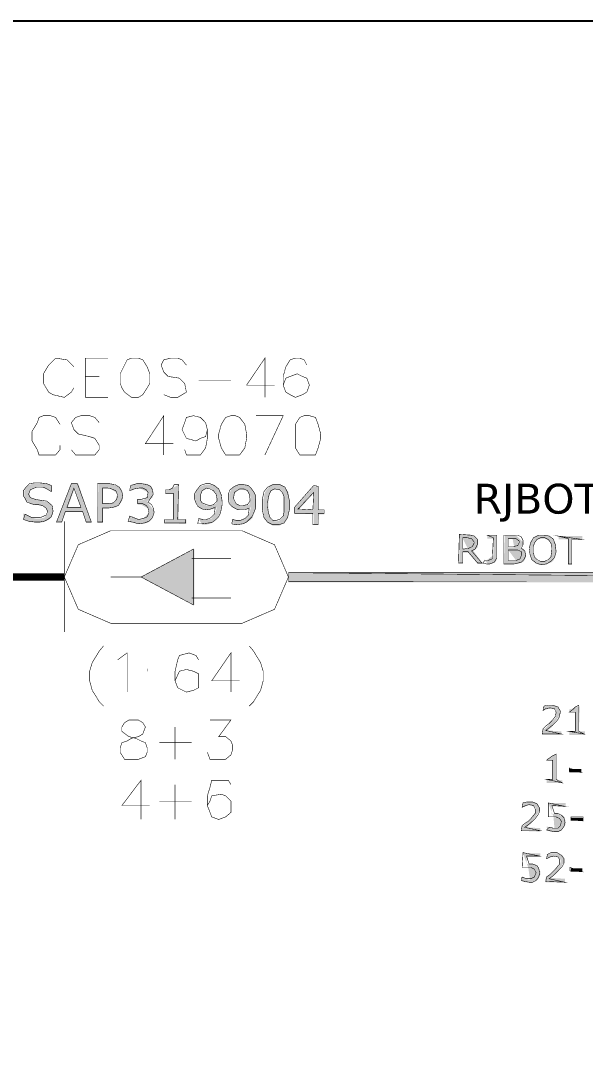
# Model space of a CAD drawing. Header units: millimetres. Extents: x 688550 to 690417, y 7458888 to 7459543.
# Drawn here: x 690091.9 to 690139.9, y 7459455 to 7459543.2 of the extents above; entities that cross this region are included whole.
import ezdxf
from ezdxf.enums import TextEntityAlignment as Align

# ---------------------------------------------------------------- set-up
doc = ezdxf.new("R2010")
doc.units = ezdxf.units.MM
doc.header["$LTSCALE"] = 3
doc.header["$MEASUREMENT"] = 0
for name, color, linetype in [('H', 7, 'Continuous'), ('label_cabos', 7, 'Continuous'), ('P', 7, 'Continuous')]:
    doc.layers.add(name, color=color, linetype=linetype)
doc.layers.add('Texto_Cabos', color=1, linetype='Continuous', lineweight=20)
doc.styles.add('siredit', font='verdana.ttf')

msp = doc.modelspace()

# ---------------------------------------------------------------- hatches: boundary and pattern name
at = {"layer": 'H', "linetype": 'Continuous'}
for color, points in [(256, [(690093.158, 7459500.591), (690092.86, 7459500.663), (690092.713, 7459500.663), (690092.268, 7459500.814), (690092.121, 7459500.885), (690092.121, 7459501.406), (690092.268, 7459501.33), (690092.566, 7459501.183), (690092.86, 7459501.032), (690093.158, 7459500.961), (690093.528, 7459500.961), (690093.897, 7459501.032), (690094.195, 7459501.406), (690094.195, 7459501.629), (690094.12, 7459501.776), (690093.897, 7459501.998), (690093.528, 7459502.07), (690093.158, 7459502.145), (690092.788, 7459502.221), (690092.49, 7459502.368), (690092.268, 7459502.59), (690092.196, 7459502.884), (690092.196, 7459503.258), (690092.343, 7459503.628), (690092.49, 7459503.775), (690092.713, 7459503.85), (690093.158, 7459503.997), (690093.528, 7459503.997), (690093.897, 7459503.922), (690094.048, 7459503.922), (690094.418, 7459503.85), (690094.565, 7459503.258), (690094.195, 7459503.481), (690094.048, 7459503.552), (690093.897, 7459503.552), (690093.528, 7459503.628), (690093.381, 7459503.628), (690093.229, 7459503.628), (690092.935, 7459503.552), (690092.637, 7459503.258), (690092.637, 7459503.036), (690092.637, 7459502.813), (690092.935, 7459502.666), (690093.381, 7459502.515), (690093.826, 7459502.443), (690094.12, 7459502.368), (690094.418, 7459502.221), (690094.565, 7459502.07), (690094.641, 7459501.776), (690094.641, 7459501.477), (690094.641, 7459501.33), (690094.418, 7459500.961), (690094.048, 7459500.738), (690093.528, 7459500.591), (690093.158, 7459500.591)]), (256, [(690097.455, 7459500.591), (690097.156, 7459501.553), (690097.009, 7459501.923), (690096.493, 7459503.552), (690095.896, 7459501.923), (690097.009, 7459501.923), (690097.156, 7459501.553), (690095.749, 7459501.553), (690095.38, 7459500.663), (690094.935, 7459500.663), (690096.195, 7459503.922), (690096.787, 7459503.922), (690097.9, 7459500.591), (690097.455, 7459500.591)]), (256, [(690098.416, 7459500.591), (690098.492, 7459503.922), (690099.382, 7459503.922), (690099.752, 7459503.85), (690100.122, 7459503.699), (690100.416, 7459503.481), (690100.567, 7459503.036), (690100.567, 7459502.813), (690100.567, 7459502.59), (690100.344, 7459502.221), (690099.975, 7459501.923), (690099.454, 7459501.851), (690099.307, 7459501.851), (690098.862, 7459501.851), (690098.862, 7459502.221), (690099.231, 7459502.221), (690099.601, 7459502.221), (690099.899, 7459502.368), (690100.122, 7459503.107), (690099.454, 7459503.552), (690098.862, 7459503.552), (690098.862, 7459502.221), (690098.862, 7459501.851), (690098.862, 7459500.591), (690098.416, 7459500.591)]), (256, [(690101.898, 7459500.516), (690101.604, 7459500.591), (690101.159, 7459500.663), (690101.083, 7459501.183), (690101.453, 7459501.032), (690101.898, 7459500.885), (690102.121, 7459500.885), (690102.268, 7459500.885), (690102.789, 7459501.477), (690102.789, 7459501.7), (690102.789, 7459501.776), (690102.121, 7459502.145), (690101.827, 7459502.145), (690101.827, 7459502.515), (690102.196, 7459502.515), (690102.419, 7459502.59), (690102.713, 7459502.96), (690102.713, 7459503.183), (690101.974, 7459503.552), (690101.751, 7459503.552), (690101.306, 7459503.33), (690101.23, 7459503.699), (690101.453, 7459503.85), (690101.751, 7459503.922), (690101.974, 7459503.922), (690102.196, 7459503.922), (690102.566, 7459503.922), (690102.789, 7459503.775), (690103.083, 7459503.552), (690103.158, 7459503.258), (690103.158, 7459502.96), (690103.083, 7459502.737), (690102.642, 7459502.443), (690102.713, 7459502.292), (690103.234, 7459501.629), (690103.234, 7459501.406), (690103.158, 7459501.255), (690103.083, 7459501.032), (690103.011, 7459500.885), (690102.864, 7459500.738), (690102.642, 7459500.591), (690102.196, 7459500.516), (690101.898, 7459500.516)]), (256, [(690105.972, 7459500.516), (690104.196, 7459500.591), (690104.196, 7459500.885), (690104.863, 7459500.885), (690104.863, 7459503.107), (690104.196, 7459503.107), (690104.196, 7459503.405), (690104.418, 7459503.405), (690104.565, 7459503.405), (690105.309, 7459503.85), (690105.309, 7459500.885), (690105.972, 7459500.885), (690105.972, 7459500.516)]), (256, [(690107.308, 7459500.44), (690107.01, 7459500.961), (690107.677, 7459500.885), (690108.123, 7459500.961), (690108.198, 7459501.108), (690108.345, 7459501.255), (690108.492, 7459501.7), (690108.568, 7459501.923), (690108.492, 7459502.221), (690108.568, 7459502.443), (690108.568, 7459502.59), (690108.492, 7459502.884), (690108.492, 7459503.107), (690108.345, 7459503.258), (690108.123, 7459503.481), (690107.9, 7459503.552), (690107.677, 7459503.552), (690107.383, 7459503.405), (690107.232, 7459503.183), (690107.161, 7459502.96), (690107.161, 7459502.737), (690107.161, 7459502.515), (690107.308, 7459502.221), (690107.677, 7459502.07), (690107.824, 7459502.07), (690107.976, 7459502.07), (690108.123, 7459502.07), (690108.492, 7459502.221), (690108.568, 7459501.923), (690108.27, 7459501.776), (690107.9, 7459501.7), (690107.677, 7459501.7), (690107.383, 7459501.776), (690107.161, 7459501.851), (690107.01, 7459501.998), (690106.863, 7459502.145), (690106.716, 7459502.59), (690106.716, 7459502.96), (690106.863, 7459503.405), (690107.01, 7459503.552), (690107.232, 7459503.699), (690107.602, 7459503.85), (690107.976, 7459503.85), (690108.198, 7459503.85), (690108.568, 7459503.628), (690108.862, 7459503.258), (690108.937, 7459502.96), (690109.013, 7459502.59), (690109.013, 7459502.368), (690109.013, 7459502.145), (690108.937, 7459501.776), (690108.862, 7459501.553), (690108.862, 7459501.406), (690108.715, 7459501.108), (690108.492, 7459500.885), (690108.27, 7459500.663), (690108.123, 7459500.591), (690107.976, 7459500.516), (690107.602, 7459500.44), (690107.308, 7459500.44)]), (256, [(690110.269, 7459500.44), (690110.05, 7459500.44), (690109.828, 7459500.885), (690110.567, 7459500.814), (690110.937, 7459500.961), (690111.084, 7459501.108), (690111.235, 7459501.255), (690111.382, 7459501.629), (690111.457, 7459501.923), (690111.306, 7459502.145), (690111.457, 7459502.59), (690111.382, 7459502.884), (690111.235, 7459503.258), (690111.084, 7459503.33), (690110.567, 7459503.481), (690110.269, 7459503.405), (690109.975, 7459502.884), (690109.975, 7459502.666), (690110.05, 7459502.443), (690110.197, 7459502.221), (690110.567, 7459502.07), (690110.643, 7459502.07), (690110.865, 7459502.07), (690111.012, 7459502.07), (690111.306, 7459502.145), (690111.457, 7459501.923), (690111.084, 7459501.776), (690110.714, 7459501.7), (690110.567, 7459501.7), (690110.269, 7459501.7), (690110.05, 7459501.851), (690109.828, 7459501.923), (690109.677, 7459502.145), (690109.605, 7459502.368), (690109.605, 7459502.59), (690109.605, 7459502.96), (690109.752, 7459503.405), (690109.899, 7459503.552), (690110.05, 7459503.699), (690110.491, 7459503.85), (690110.865, 7459503.85), (690111.084, 7459503.85), (690111.457, 7459503.628), (690111.751, 7459503.183), (690111.751, 7459503.107), (690111.827, 7459502.884), (690111.898, 7459502.515), (690111.898, 7459502.07), (690111.827, 7459501.7), (690111.751, 7459501.553), (690111.68, 7459501.33), (690111.604, 7459501.032), (690111.382, 7459500.814), (690111.084, 7459500.663), (690110.937, 7459500.591), (690110.79, 7459500.516), (690110.491, 7459500.44), (690110.269, 7459500.44)]), (256, [(690113.31, 7459500.369), (690112.864, 7459500.591), (690112.717, 7459500.814), (690112.566, 7459501.032), (690112.495, 7459501.7), (690112.495, 7459502.515), (690112.642, 7459503.183), (690112.789, 7459503.405), (690112.936, 7459503.628), (690113.31, 7459503.85), (690113.604, 7459503.85), (690113.679, 7459503.481), (690113.532, 7459503.481), (690113.31, 7459503.405), (690113.087, 7459503.183), (690112.936, 7459502.813), (690112.936, 7459502.515), (690112.936, 7459502.292), (690112.936, 7459501.923), (690112.936, 7459501.629), (690113.011, 7459501.255), (690113.158, 7459500.885), (690113.31, 7459500.814), (690113.457, 7459500.738), (690113.679, 7459500.738), (690113.902, 7459500.814), (690114.124, 7459501.032), (690114.271, 7459501.406), (690114.271, 7459501.629), (690114.271, 7459501.923), (690114.271, 7459502.292), (690114.271, 7459502.59), (690114.196, 7459503.036), (690114.049, 7459503.33), (690113.679, 7459503.481), (690113.604, 7459503.85), (690113.902, 7459503.85), (690114.347, 7459503.628), (690114.494, 7459503.405), (690114.641, 7459503.183), (690114.717, 7459502.515), (690114.717, 7459501.7), (690114.565, 7459501.032), (690114.418, 7459500.814), (690114.271, 7459500.591), (690113.902, 7459500.369), (690113.31, 7459500.369)]), (256, [(690116.791, 7459500.44), (690116.791, 7459501.33), (690115.162, 7459501.406), (690115.162, 7459501.851), (690115.531, 7459501.7), (690116.791, 7459501.7), (690116.791, 7459503.183), (690115.531, 7459501.7), (690115.162, 7459501.851), (690116.791, 7459503.699), (690117.232, 7459503.699), (690117.232, 7459501.7), (690117.678, 7459501.7), (690117.678, 7459501.33), (690117.232, 7459501.33), (690117.161, 7459500.44), (690116.791, 7459500.44)]), (256, [(690130.719, 7459497.109), (690129.904, 7459498.071), (690129.459, 7459498.071), (690129.459, 7459498.365), (690129.904, 7459498.365), (690129.459, 7459499.256), (690129.459, 7459498.365), (690129.459, 7459498.071), (690129.459, 7459497.181), (690129.16, 7459497.181), (690129.16, 7459499.554), (690129.828, 7459499.554), (690130.126, 7459499.554), (690130.273, 7459499.478), (690130.567, 7459499.403), (690130.719, 7459499.033), (690130.719, 7459498.739), (690130.719, 7459498.516), (690130.349, 7459498.218), (690131.164, 7459497.109), (690130.719, 7459497.109)]), (256, [(690131.827, 7459497.109), (690131.605, 7459497.109), (690131.235, 7459497.479), (690131.458, 7459497.403), (690132.05, 7459497.849), (690132.05, 7459499.256), (690131.533, 7459499.256), (690131.533, 7459499.554), (690132.348, 7459499.554), (690132.348, 7459497.773), (690132.348, 7459497.626), (690132.273, 7459497.332), (690132.05, 7459497.181), (690131.827, 7459497.109)]), (256, [(690133.831, 7459497.109), (690132.94, 7459497.109), (690133.016, 7459499.554), (690133.831, 7459499.554), (690133.68, 7459499.256), (690133.31, 7459499.256), (690133.31, 7459498.516), (690133.831, 7459498.516), (690133.68, 7459499.256), (690133.831, 7459499.554), (690134.053, 7459499.478), (690134.646, 7459498.886), (690134.57, 7459498.739), (690134.494, 7459498.663), (690134.347, 7459498.516), (690134.646, 7459498.365), (690134.793, 7459497.996), (690134.793, 7459497.626), (690134.646, 7459497.332), (690134.347, 7459497.181), (690133.978, 7459497.109), (690133.978, 7459497.403), (690133.31, 7459498.294), (690133.31, 7459497.403), (690133.978, 7459497.403), (690133.978, 7459497.109), (690133.831, 7459497.109)]), (256, [(690136.124, 7459497.034), (690135.901, 7459497.034), (690135.683, 7459497.181), (690135.532, 7459497.256), (690135.238, 7459497.626), (690135.162, 7459498.147), (690135.162, 7459498.441), (690135.162, 7459498.739), (690135.238, 7459498.962), (690135.385, 7459499.109), (690135.683, 7459499.478), (690136.124, 7459499.554), (690136.422, 7459499.554), (690136.422, 7459499.256), (690136.053, 7459499.256), (690135.754, 7459499.184), (690135.683, 7459499.033), (690135.532, 7459498.886), (690135.46, 7459498.516), (690135.46, 7459498.071), (690135.532, 7459497.702), (690135.683, 7459497.55), (690135.754, 7459497.403), (690136.053, 7459497.332), (690136.422, 7459497.332), (690136.72, 7459497.403), (690136.792, 7459497.55), (690136.939, 7459497.702), (690137.014, 7459498.071), (690137.014, 7459498.294), (690137.014, 7459498.516), (690136.939, 7459498.886), (690136.867, 7459499.033), (690136.72, 7459499.109), (690136.422, 7459499.256), (690136.422, 7459499.554), (690136.645, 7459499.478), (690136.867, 7459499.403), (690137.014, 7459499.256), (690137.237, 7459498.962), (690137.384, 7459498.739), (690137.384, 7459498.441), (690137.384, 7459498.147), (690137.313, 7459497.849), (690137.237, 7459497.626), (690137.161, 7459497.403), (690137.014, 7459497.256), (690136.792, 7459497.181), (690136.347, 7459497.034), (690136.124, 7459497.034)]), (256, [(690138.421, 7459497.034), (690138.421, 7459499.184), (690137.607, 7459499.184), (690137.607, 7459499.478), (690139.606, 7459499.478), (690139.606, 7459499.184), (690138.72, 7459499.184), (690138.72, 7459497.034), (690138.421, 7459497.034)]), (256, [(690106.64, 7459493.628), (690102.121, 7459495.996), (690106.64, 7459498.365), (690106.64, 7459493.628)]), (5, [(690194.357, 7459495.551), (690114.641, 7459496.366), (690194.357, 7459496.366), (690194.357, 7459495.551)]), (5, [(690114.641, 7459495.551), (690114.641, 7459496.366), (690194.357, 7459495.551), (690114.641, 7459495.551)]), (256, [(690137.829, 7459482.661), (690136.2, 7459482.661), (690136.2, 7459482.96), (690136.498, 7459483.182), (690136.645, 7459483.329), (690136.792, 7459483.476), (690137.014, 7459483.699), (690137.237, 7459483.921), (690137.384, 7459484.144), (690137.384, 7459484.291), (690137.384, 7459484.514), (690137.384, 7459484.661), (690137.237, 7459484.812), (690137.09, 7459484.812), (690136.867, 7459484.812), (690136.72, 7459484.812), (690136.347, 7459484.661), (690136.275, 7459484.959), (690136.498, 7459485.03), (690136.867, 7459485.106), (690137.161, 7459485.106), (690137.46, 7459485.03), (690137.754, 7459484.589), (690137.754, 7459484.367), (690137.161, 7459483.476), (690137.014, 7459483.254), (690136.645, 7459482.96), (690137.829, 7459482.884), (690137.829, 7459482.661)]), (256, [(690139.828, 7459482.586), (690138.497, 7459482.586), (690138.497, 7459482.884), (690139.014, 7459482.884), (690139.014, 7459484.514), (690138.497, 7459484.514), (690138.497, 7459484.736), (690139.387, 7459485.03), (690139.312, 7459482.884), (690139.828, 7459482.884), (690139.828, 7459482.586)]), (256, [(690137.905, 7459478.512), (690136.569, 7459478.512), (690136.569, 7459478.81), (690137.09, 7459478.734), (690137.09, 7459480.364), (690136.645, 7459480.364), (690136.645, 7459480.587), (690136.792, 7459480.587), (690137.384, 7459480.956), (690137.384, 7459478.734), (690137.905, 7459478.734), (690137.905, 7459478.512)]), (256, [(690139.534, 7459479.402), (690138.497, 7459479.402), (690138.497, 7459479.696), (690139.534, 7459479.696), (690139.534, 7459479.402)]), (256, [(690136.053, 7459474.362), (690134.423, 7459474.438), (690134.423, 7459474.736), (690134.868, 7459475.106), (690135.015, 7459475.253), (690135.238, 7459475.475), (690135.46, 7459475.698), (690135.607, 7459475.92), (690135.683, 7459476.067), (690135.683, 7459476.29), (690135.607, 7459476.437), (690135.309, 7459476.588), (690135.087, 7459476.588), (690134.94, 7459476.588), (690134.646, 7459476.437), (690134.494, 7459476.735), (690134.717, 7459476.811), (690135.087, 7459476.882), (690135.385, 7459476.882), (690135.683, 7459476.811), (690135.901, 7459476.588), (690135.977, 7459476.366), (690135.977, 7459476.143), (690135.385, 7459475.253), (690135.238, 7459475.03), (690134.868, 7459474.736), (690136.053, 7459474.66), (690136.053, 7459474.362)]), (256, [(690137.161, 7459474.362), (690137.014, 7459474.362), (690136.645, 7459474.438), (690136.569, 7459474.807), (690136.867, 7459474.736), (690137.014, 7459474.66), (690137.237, 7459474.66), (690137.161, 7459475.622), (690136.72, 7459476.811), (690138.199, 7459476.811), (690138.199, 7459476.513), (690137.014, 7459476.513), (690137.014, 7459475.845), (690137.384, 7459475.92), (690137.607, 7459475.845), (690138.052, 7459475.551), (690138.199, 7459475.253), (690138.199, 7459475.03), (690138.127, 7459474.883), (690137.976, 7459474.66), (690137.754, 7459474.438), (690137.607, 7459474.362), (690137.384, 7459474.362), (690137.161, 7459474.362)]), (256, [(690139.681, 7459475.253), (690138.644, 7459475.328), (690138.644, 7459475.551), (690139.681, 7459475.551), (690139.681, 7459475.253)]), (256, [(690135.015, 7459470.066), (690134.793, 7459470.066), (690134.494, 7459470.141), (690134.423, 7459470.511), (690134.646, 7459470.439), (690134.868, 7459470.364), (690135.015, 7459470.288), (690135.162, 7459470.288), (690135.015, 7459471.326), (690134.57, 7459472.514), (690136.053, 7459472.514), (690136.053, 7459472.216), (690134.868, 7459472.216), (690134.868, 7459471.624), (690135.238, 7459471.624), (690135.385, 7459471.624), (690135.532, 7459471.548), (690135.83, 7459471.401), (690135.901, 7459471.326), (690136.053, 7459470.956), (690136.053, 7459470.733), (690135.977, 7459470.586), (690135.901, 7459470.439), (690135.83, 7459470.288), (690135.607, 7459470.141), (690135.238, 7459470.066), (690135.015, 7459470.066)]), (256, [(690138.127, 7459470.066), (690136.498, 7459470.066), (690136.498, 7459470.439), (690136.792, 7459470.662), (690136.939, 7459470.809), (690137.09, 7459470.956), (690137.313, 7459471.179), (690137.535, 7459471.401), (690137.682, 7459471.548), (690137.754, 7459471.771), (690137.754, 7459471.993), (690137.682, 7459472.069), (690137.384, 7459472.292), (690137.014, 7459472.216), (690136.645, 7459472.14), (690136.569, 7459472.439), (690136.792, 7459472.514), (690137.161, 7459472.514), (690137.46, 7459472.514), (690137.754, 7459472.439), (690137.976, 7459472.292), (690138.052, 7459472.069), (690138.052, 7459471.771), (690137.607, 7459471.032), (690137.313, 7459470.733), (690136.939, 7459470.439), (690138.127, 7459470.364), (690138.127, 7459470.066)]), (256, [(690139.606, 7459470.956), (690138.644, 7459470.956), (690138.644, 7459471.254), (690139.606, 7459471.254), (690139.606, 7459470.956)])]:
    msp.add_hatch(color=color, dxfattribs=at).paths.add_polyline_path(points)

# ---------------------------------------------------------------- linework, layer by layer
msp.add_lwpolyline([(689490.265, 7459543.248), (690416.905, 7459543.248), (690416.905, 7458888.048), (689490.265, 7458888.048)], close=True)
at = {"layer": 'label_cabos', "color": 5, "linetype": 'Continuous', "const_width": 0.6}
msp.add_lwpolyline([(690095.602, 7459495.996), (690008.86, 7459495.996)], dxfattribs=at)
at = {"layer": 'P', "const_width": 0.0462}
for points in [[(690112.642, 7459511.259), (690112.642, 7459514.59), (690111.084, 7459512.297), (690113.457, 7459512.297)], [(690096.417, 7459513.851), (690095.825, 7459514.443), (690094.863, 7459514.59), (690094.267, 7459513.998), (690093.826, 7459513.258), (690093.826, 7459512.444), (690094.048, 7459512.074), (690094.267, 7459511.7), (690094.641, 7459511.482), (690095.602, 7459511.259), (690096.195, 7459511.7), (690096.417, 7459512.074)], [(690097.379, 7459511.259), (690097.379, 7459514.59), (690099.307, 7459514.59)], [(690101.306, 7459514.59), (690100.936, 7459514.443), (690100.714, 7459513.998), (690100.344, 7459513.258), (690100.344, 7459512.444), (690100.491, 7459512.074), (690100.714, 7459511.7), (690101.306, 7459511.259), (690101.898, 7459511.259), (690102.268, 7459511.482), (690102.642, 7459512.074), (690102.864, 7459512.444), (690102.864, 7459513.258), (690102.642, 7459513.851), (690102.268, 7459514.443), (690101.898, 7459514.59), (690101.306, 7459514.59)], [(690105.972, 7459513.998), (690105.603, 7459514.443), (690105.233, 7459514.59), (690104.641, 7459514.59), (690104.049, 7459514.443), (690103.826, 7459513.998), (690104.049, 7459513.405), (690104.418, 7459513.036), (690105.38, 7459512.889), (690105.825, 7459512.444), (690105.972, 7459511.7), (690105.603, 7459511.482), (690105.233, 7459511.259), (690104.641, 7459511.259), (690104.049, 7459511.482)], [(690116.199, 7459513.998), (690115.977, 7459514.443), (690115.603, 7459514.59), (690115.233, 7459514.59), (690114.788, 7459514.443), (690114.418, 7459513.851), (690114.196, 7459513.036), (690114.196, 7459512.297), (690114.418, 7459511.7), (690114.788, 7459511.482), (690115.233, 7459511.259), (690115.825, 7459511.482), (690116.199, 7459511.7), (690116.418, 7459512.297), (690116.199, 7459512.889), (690115.825, 7459513.036), (690115.384, 7459513.258), (690114.788, 7459513.036), (690114.418, 7459512.889), (690114.196, 7459512.297)], [(690097.379, 7459513.036), (690098.563, 7459513.036)], [(690107.01, 7459512.666), (690109.752, 7459512.666)], [(690097.379, 7459511.259), (690099.307, 7459511.259)], [(690095.233, 7459508.962), (690094.863, 7459509.554), (690094.418, 7459509.701), (690093.826, 7459509.701), (690093.452, 7459509.554), (690093.305, 7459509.109), (690092.86, 7459508.37), (690092.86, 7459507.555), (690093.082, 7459507.185), (690093.305, 7459506.811), (690093.452, 7459506.366), (690093.826, 7459506.366), (690094.418, 7459506.366), (690094.863, 7459506.366), (690095.233, 7459506.811), (690095.233, 7459507.185)], [(690098.563, 7459509.109), (690098.194, 7459509.554), (690097.749, 7459509.701), (690097.009, 7459509.701), (690096.564, 7459509.554), (690096.195, 7459509.109), (690096.417, 7459508.517), (690096.787, 7459508.147), (690097.749, 7459507.924), (690098.194, 7459507.777), (690098.563, 7459507.185), (690098.563, 7459506.811), (690098.194, 7459506.366), (690097.749, 7459506.366), (690097.009, 7459506.366), (690096.564, 7459506.366), (690096.195, 7459506.811)], [(690104.049, 7459506.366), (690104.049, 7459509.701), (690102.49, 7459507.332), (690104.863, 7459507.332)], [(690107.753, 7459508.517), (690107.602, 7459507.924), (690107.161, 7459507.777), (690106.787, 7459507.555), (690105.972, 7459507.777), (690105.603, 7459508.517), (690105.825, 7459509.109), (690105.972, 7459509.554), (690106.564, 7459509.701), (690107.161, 7459509.554), (690107.602, 7459509.109), (690107.753, 7459508.517), (690107.753, 7459507.777), (690107.602, 7459506.963), (690107.161, 7459506.366), (690106.787, 7459506.366), (690106.417, 7459506.366), (690105.972, 7459506.366), (690105.825, 7459506.811)], [(690109.752, 7459509.701), (690109.307, 7459509.554), (690108.937, 7459508.962), (690108.715, 7459508.147), (690108.715, 7459507.777), (690108.937, 7459506.963), (690109.307, 7459506.366), (690109.752, 7459506.366), (690110.122, 7459506.366), (690110.491, 7459506.366), (690110.937, 7459506.963), (690111.084, 7459507.777), (690111.084, 7459508.147), (690110.937, 7459508.962), (690110.491, 7459509.554), (690110.122, 7459509.701), (690109.752, 7459509.701)], [(690111.898, 7459509.701), (690114.196, 7459509.701), (690112.642, 7459506.366)], [(690115.977, 7459509.701), (690115.603, 7459509.554), (690115.233, 7459508.962), (690115.233, 7459508.147), (690115.233, 7459507.777), (690115.233, 7459506.963), (690115.603, 7459506.366), (690115.977, 7459506.366), (690116.418, 7459506.366), (690116.938, 7459506.366), (690117.161, 7459506.963), (690117.384, 7459507.777), (690117.384, 7459508.147), (690117.161, 7459508.962), (690116.938, 7459509.554), (690116.418, 7459509.701), (690115.977, 7459509.701)], [(690094.641, 7459501.629), (690094.565, 7459502.07), (690094.12, 7459502.443), (690093.603, 7459502.515), (690093.158, 7459502.59), (690092.713, 7459502.737), (690092.566, 7459503.036), (690092.713, 7459503.405), (690093.229, 7459503.628), (690093.528, 7459503.628), (690093.826, 7459503.628), (690094.12, 7459503.481), (690094.489, 7459503.258), (690094.489, 7459503.775), (690094.12, 7459503.922), (690093.528, 7459503.997), (690093.082, 7459503.997), (690092.637, 7459503.922), (690092.343, 7459503.628), (690092.121, 7459503.33), (690092.121, 7459502.884), (690092.268, 7459502.666), (690092.415, 7459502.368), (690092.788, 7459502.221), (690093.082, 7459502.145), (690093.381, 7459502.145), (690093.75, 7459502.07), (690094.048, 7459501.851), (690094.195, 7459501.553), (690094.048, 7459501.255), (690093.528, 7459501.032), (690093.158, 7459501.032), (690092.86, 7459501.032), (690092.566, 7459501.183), (690092.268, 7459501.33), (690092.121, 7459500.885), (690092.566, 7459500.738), (690093.158, 7459500.663), (690093.452, 7459500.663), (690093.897, 7459500.738), (690094.195, 7459500.885), (690094.489, 7459501.108), (690094.641, 7459501.553), (690094.641, 7459501.629), (690094.641, 7459501.629)], [(690097.9, 7459500.663), (690096.715, 7459503.922), (690096.195, 7459503.922), (690094.935, 7459500.663), (690095.38, 7459500.663), (690095.678, 7459501.553), (690097.156, 7459501.553), (690097.455, 7459500.663), (690097.9, 7459500.663), (690097.9, 7459500.663)], [(690097.009, 7459501.923), (690095.825, 7459501.923), (690096.417, 7459503.552), (690097.009, 7459501.923), (690097.009, 7459501.923)], [(690100.567, 7459502.884), (690100.491, 7459503.258), (690100.269, 7459503.628), (690099.899, 7459503.85), (690099.454, 7459503.922), (690098.416, 7459503.922), (690098.416, 7459500.663), (690098.862, 7459500.663), (690098.862, 7459501.851), (690099.307, 7459501.851), (690099.752, 7459501.923), (690100.197, 7459502.07), (690100.416, 7459502.443), (690100.567, 7459502.813), (690100.567, 7459502.884), (690100.567, 7459502.884)], [(690100.122, 7459502.884), (690100.046, 7459502.59), (690099.752, 7459502.292), (690099.382, 7459502.221), (690098.862, 7459502.221), (690098.862, 7459503.552), (690099.307, 7459503.552), (690099.601, 7459503.481), (690099.975, 7459503.33), (690100.122, 7459502.96), (690100.122, 7459502.884), (690100.122, 7459502.884)], [(690103.011, 7459502.145), (690102.713, 7459502.368), (690102.864, 7459502.59), (690103.158, 7459503.036), (690103.083, 7459503.405), (690102.936, 7459503.699), (690102.642, 7459503.85), (690102.196, 7459503.922), (690101.751, 7459503.922), (690101.23, 7459503.775), (690101.159, 7459503.33), (690101.529, 7459503.481), (690101.974, 7459503.552), (690102.268, 7459503.552), (690102.566, 7459503.405), (690102.713, 7459503.183), (690102.642, 7459502.737), (690102.121, 7459502.59), (690101.827, 7459502.59), (690101.827, 7459502.221), (690102.268, 7459502.221), (690102.566, 7459502.07), (690102.713, 7459501.851), (690102.789, 7459501.477), (690102.642, 7459501.108), (690102.268, 7459500.961), (690101.898, 7459500.885), (690101.529, 7459501.032), (690101.159, 7459501.183), (690101.012, 7459500.738), (690101.382, 7459500.663), (690101.898, 7459500.516), (690102.419, 7459500.591), (690102.789, 7459500.738), (690103.083, 7459501.032), (690103.234, 7459501.477), (690103.158, 7459501.851), (690103.011, 7459502.145), (690103.011, 7459502.145), (690103.011, 7459502.145)], [(690105.901, 7459500.591), (690105.901, 7459500.885), (690105.233, 7459500.885), (690105.309, 7459503.85), (690104.935, 7459503.85), (690104.788, 7459503.552), (690104.494, 7459503.405), (690104.196, 7459503.405), (690104.196, 7459503.107), (690104.863, 7459503.107), (690104.863, 7459500.885), (690104.12, 7459500.885), (690104.12, 7459500.591), (690105.901, 7459500.591), (690105.901, 7459500.591)], [(690109.013, 7459502.368), (690108.937, 7459502.96), (690108.715, 7459503.481), (690108.345, 7459503.775), (690107.976, 7459503.922), (690107.602, 7459503.922), (690107.161, 7459503.775), (690106.863, 7459503.405), (690106.64, 7459503.036), (690106.64, 7459502.666), (690106.787, 7459502.292), (690106.938, 7459501.998), (690107.308, 7459501.776), (690107.677, 7459501.7), (690108.047, 7459501.776), (690108.417, 7459501.923), (690108.345, 7459501.33), (690108.047, 7459501.032), (690107.677, 7459500.885), (690107.383, 7459500.885), (690107.01, 7459500.961), (690106.938, 7459500.516), (690107.308, 7459500.516), (690107.9, 7459500.591), (690108.198, 7459500.663), (690108.492, 7459500.885), (690108.715, 7459501.108), (690108.862, 7459501.406), (690108.937, 7459501.776), (690109.013, 7459502.145), (690109.013, 7459502.368), (690109.013, 7459502.368)], [(690108.568, 7459502.443), (690108.27, 7459502.145), (690107.976, 7459502.07), (690107.677, 7459502.145), (690107.308, 7459502.292), (690107.161, 7459502.515), (690107.161, 7459502.96), (690107.308, 7459503.33), (690107.677, 7459503.552), (690107.976, 7459503.481), (690108.27, 7459503.33), (690108.492, 7459503.036), (690108.568, 7459502.666), (690108.568, 7459502.443), (690108.568, 7459502.443)], [(690111.827, 7459502.368), (690111.827, 7459502.96), (690111.68, 7459503.258), (690111.457, 7459503.552), (690111.235, 7459503.775), (690110.79, 7459503.85), (690110.42, 7459503.85), (690110.05, 7459503.699), (690109.677, 7459503.405), (690109.53, 7459503.036), (690109.53, 7459502.59), (690109.605, 7459502.221), (690109.828, 7459501.998), (690110.197, 7459501.776), (690110.491, 7459501.7), (690110.937, 7459501.7), (690111.306, 7459501.851), (690111.235, 7459501.255), (690110.937, 7459500.961), (690110.567, 7459500.814), (690110.197, 7459500.814), (690109.899, 7459500.885), (690109.828, 7459500.516), (690110.197, 7459500.44), (690110.79, 7459500.516), (690111.084, 7459500.663), (690111.306, 7459500.885), (690111.529, 7459501.108), (690111.68, 7459501.406), (690111.827, 7459501.776), (690111.827, 7459502.145), (690111.827, 7459502.368), (690111.827, 7459502.368)], [(690111.382, 7459502.443), (690111.159, 7459502.145), (690110.79, 7459502.07), (690110.491, 7459502.07), (690110.197, 7459502.221), (690109.975, 7459502.666), (690110.05, 7459503.183), (690110.491, 7459503.481), (690110.865, 7459503.481), (690111.159, 7459503.33), (690111.306, 7459503.036), (690111.382, 7459502.59), (690111.382, 7459502.443), (690111.382, 7459502.443)], [(690114.717, 7459502.145), (690114.717, 7459502.515), (690114.565, 7459503.183), (690114.347, 7459503.628), (690113.902, 7459503.85), (690113.31, 7459503.85), (690112.864, 7459503.628), (690112.566, 7459503.258), (690112.419, 7459502.59), (690112.419, 7459502.145), (690112.419, 7459501.7), (690112.566, 7459501.032), (690112.864, 7459500.663), (690113.31, 7459500.44), (690113.826, 7459500.44), (690114.271, 7459500.591), (690114.565, 7459501.032), (690114.717, 7459501.7), (690114.717, 7459502.145), (690114.717, 7459502.145)], [(690114.124, 7459501.108), (690113.902, 7459500.885), (690113.604, 7459500.814), (690113.31, 7459500.814), (690113.087, 7459501.032), (690112.936, 7459501.477), (690112.864, 7459501.998), (690112.864, 7459502.292), (690112.936, 7459502.737), (690113.011, 7459503.036), (690113.158, 7459503.33), (690113.457, 7459503.481), (690113.902, 7459503.405), (690114.124, 7459503.183), (690114.271, 7459502.813), (690114.271, 7459502.292), (690114.271, 7459501.923), (690114.271, 7459501.553), (690114.196, 7459501.183), (690114.124, 7459501.108), (690114.124, 7459501.108)], [(690117.678, 7459501.406), (690117.678, 7459501.7), (690117.161, 7459501.7), (690117.161, 7459503.699), (690116.791, 7459503.775), (690115.162, 7459501.923), (690115.162, 7459501.406), (690116.716, 7459501.406), (690116.716, 7459500.44), (690117.161, 7459500.44), (690117.161, 7459501.406), (690117.678, 7459501.406), (690117.678, 7459501.406)], [(690116.716, 7459501.7), (690115.456, 7459501.776), (690116.791, 7459503.183), (690116.716, 7459501.7), (690116.716, 7459501.7)], [(690095.602, 7459491.33), (690095.602, 7459500.738)], [(690099.529, 7459499.923), (690096.787, 7459498.739), (690095.602, 7459495.996), (690096.787, 7459493.254), (690099.529, 7459492.069)], [(690099.529, 7459499.923), (690110.714, 7459499.923)], [(690110.714, 7459492.069), (690113.457, 7459493.254), (690114.641, 7459495.996), (690113.457, 7459498.739), (690110.714, 7459499.923)], [(690131.088, 7459497.181), (690130.198, 7459498.218), (690130.496, 7459498.365), (690130.719, 7459498.81), (690130.719, 7459499.184), (690130.42, 7459499.478), (690130.126, 7459499.554), (690129.16, 7459499.625), (690129.089, 7459497.181), (690129.459, 7459497.181), (690129.459, 7459498.147), (690129.904, 7459498.147), (690130.719, 7459497.181), (690131.088, 7459497.181), (690131.088, 7459497.181)], [(690130.42, 7459498.886), (690130.273, 7459498.588), (690129.975, 7459498.441), (690129.459, 7459498.365), (690129.459, 7459499.331), (690129.828, 7459499.331), (690130.198, 7459499.256), (690130.42, 7459498.962), (690130.42, 7459498.886), (690130.42, 7459498.886)], [(690132.348, 7459497.773), (690132.348, 7459499.554), (690131.533, 7459499.554), (690132.05, 7459499.331), (690131.979, 7459497.924), (690131.979, 7459497.55), (690131.605, 7459497.403), (690131.311, 7459497.403), (690131.164, 7459497.181), (690131.458, 7459497.109), (690131.756, 7459497.109), (690132.126, 7459497.256), (690132.348, 7459497.626), (690132.348, 7459497.773), (690132.348, 7459497.773)], [(690134.793, 7459497.849), (690134.717, 7459498.218), (690134.423, 7459498.441), (690134.57, 7459498.739), (690134.57, 7459499.109), (690134.423, 7459499.403), (690134.125, 7459499.554), (690133.68, 7459499.554), (690132.94, 7459499.554), (690132.94, 7459497.109), (690133.831, 7459497.109), (690134.125, 7459497.181), (690134.423, 7459497.256), (690134.646, 7459497.479), (690134.793, 7459497.773), (690134.793, 7459497.849), (690134.793, 7459497.849)], [(690134.272, 7459498.962), (690134.125, 7459498.663), (690133.755, 7459498.588), (690133.31, 7459498.588), (690133.31, 7459499.256), (690133.68, 7459499.256), (690133.978, 7459499.256), (690134.272, 7459499.033), (690134.272, 7459498.962), (690134.272, 7459498.962)], [(690137.09, 7459499.256), (690136.792, 7459499.478), (690136.347, 7459499.554), (690135.901, 7459499.554), (690135.46, 7459499.331), (690135.238, 7459498.962), (690135.087, 7459498.441), (690135.162, 7459497.924), (690135.309, 7459497.479), (690135.683, 7459497.181), (690136.124, 7459497.034), (690136.569, 7459497.109), (690136.939, 7459497.332), (690137.237, 7459497.626), (690137.384, 7459498.147), (690137.313, 7459498.739), (690137.161, 7459499.184), (690137.09, 7459499.256), (690137.09, 7459499.256)], [(690137.014, 7459498.294), (690136.939, 7459497.702), (690136.72, 7459497.479), (690136.422, 7459497.332), (690136.053, 7459497.332), (690135.754, 7459497.479), (690135.532, 7459497.702), (690135.46, 7459498.071), (690135.46, 7459498.588), (690135.532, 7459498.886), (690135.754, 7459499.184), (690136.053, 7459499.331), (690136.422, 7459499.331), (690136.72, 7459499.184), (690136.939, 7459498.886), (690137.014, 7459498.516), (690137.014, 7459498.294), (690137.014, 7459498.294)], [(690139.606, 7459499.184), (690137.535, 7459499.478), (690138.421, 7459499.256), (690138.421, 7459497.109), (690138.72, 7459497.109), (690138.72, 7459499.184), (690139.606, 7459499.184), (690139.606, 7459499.184)], [(690106.564, 7459493.628), (690106.564, 7459498.365), (690102.121, 7459495.996), (690106.564, 7459493.628), (690106.564, 7459493.628)], [(690134.423, 7459497.849), (690134.347, 7459497.55), (690133.978, 7459497.403), (690133.31, 7459497.403), (690133.31, 7459498.294), (690133.755, 7459498.294), (690134.125, 7459498.294), (690134.423, 7459498.147), (690134.423, 7459497.849), (690134.423, 7459497.849)], [(690106.417, 7459497.55), (690109.752, 7459497.55)], [(690102.121, 7459495.996), (690099.529, 7459495.996)], [(690106.417, 7459494.22), (690109.752, 7459494.22)], [(690110.714, 7459492.069), (690099.529, 7459492.069)], [(690098.937, 7459490.146), (690098.563, 7459489.701), (690098.345, 7459489.331), (690097.971, 7459488.735), (690097.749, 7459487.995), (690097.749, 7459487.181), (690097.971, 7459486.366), (690098.345, 7459485.774), (690098.563, 7459485.404), (690098.937, 7459485.03)], [(690111.306, 7459490.146), (690111.68, 7459489.701), (690111.898, 7459489.331), (690112.272, 7459488.735), (690112.495, 7459487.995), (690112.495, 7459487.181), (690112.272, 7459486.366), (690111.898, 7459485.774), (690111.68, 7459485.404), (690111.306, 7459485.03)], [(690100.122, 7459488.957), (690100.936, 7459489.549), (690100.936, 7459486.219)], [(690107.01, 7459488.957), (690106.787, 7459489.331), (690106.195, 7459489.549), (690105.38, 7459489.331), (690105.233, 7459488.957), (690105.01, 7459487.995), (690105.01, 7459487.181), (690105.233, 7459486.588), (690105.972, 7459486.219), (690106.564, 7459486.366), (690107.01, 7459486.588), (690107.01, 7459487.181), (690107.01, 7459487.773), (690106.564, 7459487.995), (690105.972, 7459488.142), (690105.38, 7459487.995), (690105.01, 7459487.181)], [(690109.752, 7459486.219), (690109.752, 7459489.549), (690108.123, 7459487.181), (690110.491, 7459487.181)], [(690102.642, 7459488.365), (690102.642, 7459487.995), (690102.642, 7459488.365)], [(690137.829, 7459482.661), (690136.498, 7459482.96), (690136.792, 7459483.182), (690137.161, 7459483.476), (690137.384, 7459483.699), (690137.607, 7459483.997), (690137.682, 7459484.291), (690137.754, 7459484.589), (690137.535, 7459484.959), (690137.09, 7459485.106), (690136.645, 7459485.106), (690136.347, 7459485.03), (690136.275, 7459484.661), (690136.498, 7459484.812), (690136.867, 7459484.883), (690137.237, 7459484.812), (690137.384, 7459484.514), (690137.313, 7459484.144), (690137.014, 7459483.774), (690136.792, 7459483.552), (690136.498, 7459483.329), (690136.275, 7459483.107), (690136.2, 7459482.661), (690137.829, 7459482.661), (690137.829, 7459482.661)], [(690139.757, 7459482.661), (690139.312, 7459482.884), (690139.312, 7459485.106), (690139.014, 7459484.959), (690138.791, 7459484.736), (690138.497, 7459484.514), (690139.014, 7459484.514), (690139.014, 7459482.884), (690138.497, 7459482.884), (690139.757, 7459482.661), (690139.757, 7459482.661)], [(690101.083, 7459483.846), (690100.714, 7459483.623), (690100.491, 7459483.254), (690100.491, 7459482.884), (690101.083, 7459482.439), (690101.676, 7459482.292), (690102.121, 7459482.069), (690102.49, 7459481.922), (690102.642, 7459481.477), (690102.642, 7459481.107), (690102.49, 7459480.734), (690101.898, 7459480.515), (690101.083, 7459480.515), (690100.714, 7459480.515), (690100.344, 7459481.107), (690100.344, 7459481.477), (690100.491, 7459481.922), (690100.936, 7459482.069), (690101.306, 7459482.292), (690101.898, 7459482.439), (690102.268, 7459482.661), (690102.49, 7459483.254), (690102.268, 7459483.623), (690101.898, 7459483.846), (690101.083, 7459483.846)], [(690107.976, 7459483.846), (690109.752, 7459483.846), (690108.715, 7459482.439), (690109.307, 7459482.439), (690109.752, 7459482.069), (690109.899, 7459481.7), (690109.899, 7459481.33), (690109.752, 7459480.885), (690109.307, 7459480.515), (690108.937, 7459480.515), (690108.568, 7459480.515), (690107.976, 7459480.515), (690107.753, 7459481.107)], [(690105.01, 7459483.254), (690105.01, 7459480.515)], [(690103.679, 7459481.922), (690106.417, 7459481.922)], [(690137.905, 7459478.512), (690137.384, 7459478.81), (690137.384, 7459480.956), (690137.09, 7459480.809), (690136.867, 7459480.662), (690136.569, 7459480.44), (690137.09, 7459480.44), (690137.09, 7459478.81), (690136.569, 7459478.81), (690137.905, 7459478.512), (690137.905, 7459478.512)], [(690139.534, 7459479.402), (690138.497, 7459479.772), (690138.497, 7459479.478), (690139.534, 7459479.402), (690139.534, 7459479.402)], [(690102.121, 7459475.4), (690102.121, 7459478.734), (690100.491, 7459476.588), (690102.864, 7459476.588)], [(690109.752, 7459478.365), (690109.53, 7459478.734), (690108.937, 7459478.734), (690108.123, 7459478.734), (690107.976, 7459478.142), (690107.753, 7459477.403), (690107.753, 7459476.588), (690107.976, 7459475.996), (690108.123, 7459475.622), (690108.715, 7459475.4), (690109.307, 7459475.622), (690109.752, 7459475.996), (690109.752, 7459476.366), (690109.752, 7459476.958), (690109.307, 7459477.403), (690108.937, 7459477.55), (690108.123, 7459477.403), (690107.976, 7459476.958), (690107.753, 7459476.588)], [(690105.01, 7459478.365), (690105.01, 7459475.4)], [(690103.679, 7459476.958), (690106.417, 7459476.958)], [(690136.053, 7459474.438), (690134.717, 7459474.736), (690135.015, 7459474.959), (690135.385, 7459475.253), (690135.607, 7459475.475), (690135.83, 7459475.773), (690135.977, 7459476.067), (690135.977, 7459476.366), (690135.754, 7459476.735), (690135.385, 7459476.882), (690134.868, 7459476.882), (690134.57, 7459476.811), (690134.494, 7459476.437), (690134.793, 7459476.588), (690135.087, 7459476.66), (690135.46, 7459476.588), (690135.607, 7459476.29), (690135.607, 7459475.92), (690135.238, 7459475.475), (690135.015, 7459475.253), (690134.793, 7459475.106), (690134.494, 7459474.883), (690134.423, 7459474.438), (690136.053, 7459474.438), (690136.053, 7459474.438)], [(690138.127, 7459475.181), (690138.052, 7459475.551), (690137.829, 7459475.773), (690137.535, 7459475.92), (690137.237, 7459475.92), (690137.014, 7459476.588), (690138.127, 7459476.513), (690136.72, 7459476.811), (690136.72, 7459475.622), (690137.014, 7459475.622), (690137.384, 7459475.622), (690137.682, 7459475.475), (690137.829, 7459475.253), (690137.754, 7459474.883), (690137.535, 7459474.66), (690137.161, 7459474.66), (690136.792, 7459474.736), (690136.569, 7459474.513), (690136.867, 7459474.438), (690137.237, 7459474.362), (690137.535, 7459474.362), (690137.829, 7459474.513), (690138.052, 7459474.807), (690138.127, 7459475.106), (690138.127, 7459475.181), (690138.127, 7459475.181)], [(690139.681, 7459475.328), (690139.681, 7459475.622), (690138.644, 7459475.622), (690138.644, 7459475.328), (690139.681, 7459475.328), (690139.681, 7459475.328)], [(690135.977, 7459470.88), (690135.901, 7459471.254), (690135.754, 7459471.477), (690135.385, 7459471.624), (690135.087, 7459471.624), (690134.868, 7459472.292), (690135.977, 7459472.292), (690134.57, 7459472.586), (690134.494, 7459471.326), (690134.793, 7459471.326), (690135.238, 7459471.326), (690135.532, 7459471.179), (690135.683, 7459470.88), (690135.532, 7459470.511), (690135.238, 7459470.364), (690134.868, 7459470.364), (690134.494, 7459470.511), (690134.423, 7459470.217), (690134.717, 7459470.141), (690135.087, 7459470.066), (690135.385, 7459470.066), (690135.683, 7459470.217), (690135.901, 7459470.511), (690135.977, 7459470.809), (690135.977, 7459470.88), (690135.977, 7459470.88)], [(690138.127, 7459470.066), (690136.792, 7459470.364), (690137.09, 7459470.586), (690137.46, 7459470.956), (690137.682, 7459471.179), (690137.905, 7459471.401), (690138.052, 7459471.695), (690138.052, 7459472.069), (690137.829, 7459472.363), (690137.46, 7459472.586), (690136.939, 7459472.586), (690136.645, 7459472.439), (690136.569, 7459472.069), (690136.867, 7459472.216), (690137.161, 7459472.292), (690137.535, 7459472.216), (690137.682, 7459471.993), (690137.682, 7459471.624), (690137.313, 7459471.179), (690137.09, 7459470.956), (690136.867, 7459470.733), (690136.569, 7459470.511), (690136.498, 7459470.141), (690138.127, 7459470.066), (690138.127, 7459470.066)], [(690139.606, 7459470.956), (690138.568, 7459471.326), (690138.568, 7459471.032), (690139.606, 7459470.956), (690139.606, 7459470.956)]]:
    msp.add_lwpolyline(points, dxfattribs=at)
at = {"layer": 'P', "color": 5, "const_width": 0.0462}
for points in [[(690194.357, 7459495.627), (690194.357, 7459496.366), (690114.641, 7459496.366), (690194.357, 7459495.627), (690194.357, 7459495.627)], [(690194.357, 7459495.627), (690114.641, 7459496.366), (690114.641, 7459495.627), (690194.357, 7459495.627), (690194.357, 7459495.627)]]:
    msp.add_lwpolyline(points, dxfattribs=at)

# ---------------------------------------------------------------- texts
at = {"layer": 'Texto_Cabos', "linetype": 'Continuous', "style": 'siredit'}
msp.add_text('RJBOTF-3CEOS-45 (105-108)', height=2.535, dxfattribs=at).set_placement((690155.256, 7459502.651), align=Align.MIDDLE_CENTER)

doc.saveas('drawing.dxf')
